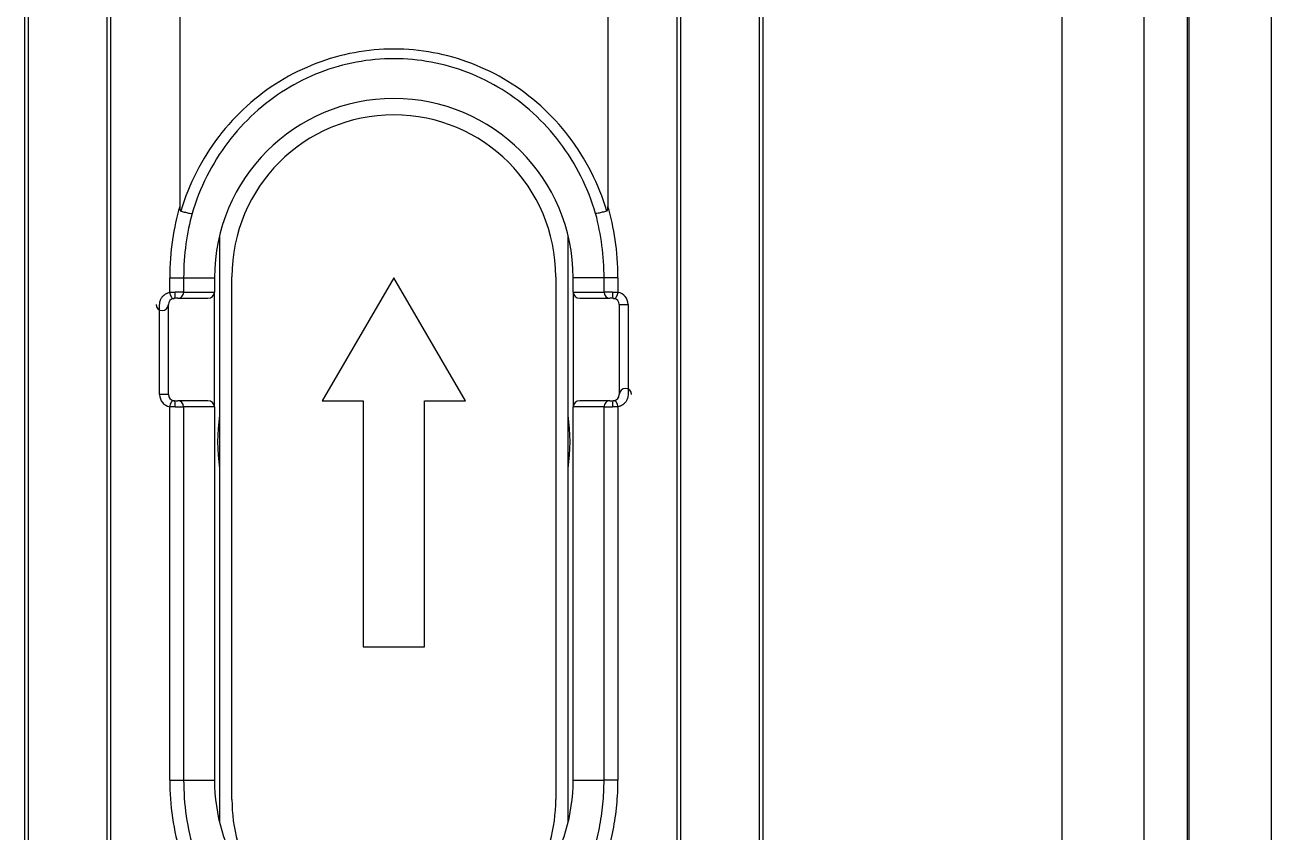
# Model space of a CAD drawing. Header units: millimetres. Extents: x 176 to 2516, y 143 to 1610.
# Drawn here: x 2164.2 to 2225, y 564.7 to 604.1 of the extents above; entities that cross this region are included whole.
import ezdxf

# ---------------------------------------------------------------- set-up
doc = ezdxf.new("R2010")
doc.units = ezdxf.units.MM
doc.layers.add('Widoczne (ISO)', color=7, linetype='Continuous', lineweight=25)

msp = doc.modelspace()

# ---------------------------------------------------------------- linework, layer by layer
at = {"layer": 'Widoczne (ISO)'}
for p, q in [((2220.984, 335.93), (2220.984, 912.73)), ((2224.984, 910.33), (2224.984, 338.33)), ((2218.784, 909.159), (2218.784, 339.359)), ((2214.784, 341.759), (2214.784, 906.759)), ((2164.184, 543.259), (2164.184, 702.259)), ((2200.184, 702.259), (2200.184, 543.259)), ((2164.355, 544.005), (2164.355, 701.043)), ((2200.014, 701.043), (2200.014, 544.005)), ((2171.738, 671.628), (2171.738, 595.238)), ((2192.631, 671.628), (2192.631, 595.238)), ((2168.184, 669.612), (2168.184, 560.759)), ((2168.358, 669.612), (2168.358, 560.759)), ((2196.011, 560.759), (2196.011, 669.612)), ((2196.184, 560.759), (2196.184, 669.612)), ((2220.902, 491.534), (2220.902, 654.33)), ((2177.462, 601.259), (2177.462, 601.259)), ((2186.907, 601.259), (2186.907, 601.259)), ((2173.684, 593.835), (2173.684, 565.182)), ((2190.684, 565.182), (2190.684, 593.835)), ((2171.248, 591.049), (2171.248, 591.759)), ((2171.248, 591.759), (2171.928, 591.759)), ((2171.928, 591.759), (2173.434, 591.759)), ((2171.928, 591.759), (2171.928, 591.059)), ((2173.434, 591.759), (2173.434, 591.059)), ((2174.284, 566.309), (2174.284, 591.809)), ((2182.184, 591.759), (2178.684, 585.759)), ((2185.684, 585.759), (2182.184, 591.759)), ((2190.084, 591.809), (2190.084, 566.309)), ((2190.934, 591.059), (2190.934, 591.759)), ((2192.441, 591.759), (2190.934, 591.759)), ((2192.441, 591.059), (2192.441, 591.759)), ((2193.12, 591.759), (2193.12, 591.049)), ((2171.928, 591.059), (2171.522, 591.059)), ((2171.928, 591.059), (2173.434, 591.059)), ((2173.434, 585.459), (2173.434, 591.059)), ((2190.934, 591.059), (2192.441, 591.059)), ((2190.934, 591.059), (2190.934, 585.459)), ((2192.847, 591.059), (2192.441, 591.059)), ((2170.758, 586.059), (2170.758, 590.459)), ((2171.184, 586.059), (2171.184, 590.459)), ((2171.647, 590.759), (2171.484, 590.759)), ((2171.647, 590.759), (2173.114, 590.759)), ((2191.255, 590.759), (2192.722, 590.759)), ((2192.884, 590.759), (2192.722, 590.759)), ((2193.184, 590.459), (2193.611, 590.459)), ((2193.184, 590.459), (2193.184, 586.059)), ((2193.611, 590.459), (2193.611, 586.059)), ((2171.184, 586.059), (2170.758, 586.059)), ((2171.484, 585.759), (2171.647, 585.759)), ((2173.114, 585.759), (2171.647, 585.759)), ((2178.684, 585.759), (2180.684, 585.759)), ((2180.684, 585.759), (2180.684, 573.759)), ((2183.684, 585.759), (2185.684, 585.759)), ((2183.684, 573.759), (2183.684, 585.759)), ((2192.722, 585.759), (2191.255, 585.759)), ((2192.722, 585.759), (2192.884, 585.759)), ((2171.248, 567.259), (2171.248, 585.469)), ((2171.522, 585.459), (2171.928, 585.459)), ((2171.928, 585.459), (2171.928, 567.259)), ((2173.434, 585.459), (2171.928, 585.459)), ((2173.434, 585.459), (2173.434, 567.259)), ((2192.441, 585.459), (2190.934, 585.459)), ((2190.934, 567.259), (2190.934, 585.459)), ((2192.441, 585.459), (2192.847, 585.459)), ((2192.441, 567.259), (2192.441, 585.459)), ((2193.12, 585.469), (2193.12, 567.259)), ((2180.684, 573.759), (2183.684, 573.759)), ((2171.928, 567.259), (2173.434, 567.259)), ((2190.934, 567.259), (2192.441, 567.259)), ((2193.12, 567.259), (2192.441, 567.259))]:
    msp.add_line(p, q, dxfattribs=at)
for centre, radius, start, end in [((2182.184, 591.759), 8.75, 0, 180), ((2182.184, 591.809), 7.9, 0, 180), ((2170.884, 590.459), 0.3, 180, 360), ((2193.484, 586.059), 0.3, 360, 180), ((2182.184, 583.759), 8.6, 171.25399, 188.74601), ((2182.184, 583.759), 8.6, 351.25399, 8.74601), ((2182.184, 567.259), 8.75, 180, 244.89934), ((2182.184, 567.259), 8.75, 295.10066, 0), ((2182.184, 566.309), 7.9, 180, 210.14031), ((2182.184, 566.309), 7.9, 329.85969, 0)]:
    msp.add_arc(centre, radius, start, end, dxfattribs=at)
for centre, major_axis, ratio, start_param, end_param in [((2181.268, 591.895), (-1.602, 11.542), 0.958062, 4.568499, 4.840473), ((2192.909, 591.759), (-0.5, 0), 0.00001, 4.264851, 5.906108), ((2171.375, 591.049), (0.055, -0.295), 0.416784, 4.635329, 6.283185), ((2171.484, 591.059), (0, -0.3), 0.123861, 6.283184, 7.853982), ((2171.647, 591.059), (0, -0.3), 0.936329, 6.283184, 7.853982), ((2173.114, 591.059), (0.32, 0), 0.936329, 4.712389, 6.283185), ((2191.255, 591.059), (-0.32, 0), 0.936329, 0, 1.570796), ((2192.722, 591.059), (0, -0.3), 0.936329, 4.712389, 6.283185), ((2192.884, 591.059), (0, -0.3), 0.123862, 4.712388, 6.283185), ((2192.994, 591.049), (-0.055, -0.295), 0.416784, 0.000001, 1.647855), ((2193.011, 590.459), (0.437, -0.411), 0.999663, 0.755189, 2.143215), ((2171.484, 590.459), (0.3, 0), 0.999977, 1.754281, 3.141705), ((2192.884, 590.459), (0.3, 0), 0.99997, 0.000109, 1.387859), ((2171.357, 586.058), (0.437, -0.411), 0.999663, 3.896782, 5.284808), ((2171.484, 586.059), (0.3, 0), 0.99997, 3.141701, 4.529452), ((2171.375, 585.469), (0.055, 0.295), 0.416784, 0.000001, 1.647855), ((2171.484, 585.459), (0, 0.3), 0.123862, 4.712388, 6.283185), ((2171.647, 585.459), (0, 0.3), 0.936329, 4.712389, 6.283185), ((2173.114, 585.459), (0.32, 0), 0.936329, 0, 1.570796), ((2191.255, 585.459), (-0.32, 0), 0.936329, 4.712389, 6.283185), ((2192.722, 585.459), (0, 0.3), 0.936329, 6.283184, 7.853982), ((2192.884, 585.459), (0, 0.3), 0.123861, 6.283184, 7.853982), ((2192.884, 586.059), (0.3, 0), 0.999977, 4.895874, 6.283298), ((2192.994, 585.469), (-0.055, 0.295), 0.416784, 4.635329, 6.283185), ((2171.46, 567.259), (0.5, 0), 0.00001, 4.267728, 5.910761)]:
    msp.add_ellipse(centre, major_axis=major_axis, ratio=ratio, start_param=start_param, end_param=end_param, dxfattribs=at)
for points in [[(2192.574, 595.016), (2192.376, 595.681), (2191.87, 596.948), (2190.774, 598.692), (2189.392, 600.19), (2187.779, 601.395), (2185.999, 602.271), (2184.116, 602.8), (2182.184, 602.977), (2180.252, 602.8), (2178.368, 602.271), (2176.589, 601.395), (2174.976, 600.189), (2173.594, 598.691), (2172.499, 596.947), (2171.993, 595.681), (2171.795, 595.016)], [(2171.738, 595.238), (2171.591, 594.727), (2171.349, 593.642), (2171.248, 592.41), (2171.248, 591.759)], [(2171.738, 595.238), (2171.738, 595.222), (2171.739, 595.19), (2171.742, 595.146), (2171.747, 595.105), (2171.755, 595.069), (2171.77, 595.032), (2171.786, 595.019), (2171.795, 595.016)], [(2192.574, 595.016), (2192.583, 595.019), (2192.599, 595.032), (2192.614, 595.069), (2192.622, 595.105), (2192.627, 595.146), (2192.63, 595.19), (2192.631, 595.222), (2192.631, 595.238)], [(2193.12, 591.759), (2193.12, 592.414), (2193.019, 593.65), (2192.776, 594.731), (2192.631, 595.238)], [(2172.338, 594.891), (2172.215, 594.429), (2172.011, 593.443), (2171.928, 592.338), (2171.928, 591.759)]]:
    msp.add_open_spline(points, degree=3, dxfattribs=at)
for points, knots in [([(2192.03, 594.891), (2191.845, 595.52), (2191.604, 596.129), (2191.31, 596.711), (2191.017, 597.293), (2190.672, 597.848), (2190.281, 598.364), (2189.89, 598.88), (2189.454, 599.358), (2188.981, 599.79), (2188.508, 600.221), (2187.999, 600.606), (2187.463, 600.938), (2186.927, 601.27), (2186.365, 601.55), (2185.786, 601.774), (2185.207, 601.998), (2184.612, 602.168), (2184.009, 602.28), (2183.406, 602.393), (2182.795, 602.449), (2182.184, 602.449), (2181.573, 602.449), (2180.963, 602.393), (2180.36, 602.28), (2179.756, 602.167), (2179.161, 601.998), (2178.582, 601.774), (2178.003, 601.549), (2177.441, 601.27), (2176.905, 600.937), (2176.37, 600.605), (2175.86, 600.221), (2175.388, 599.79), (2174.915, 599.358), (2174.478, 598.88), (2174.088, 598.364), (2173.697, 597.848), (2173.351, 597.293), (2173.058, 596.711), (2172.765, 596.129), (2172.524, 595.52), (2172.338, 594.891)], [0, 0, 0, 0, 0.071429, 0.071429, 0.071429, 0.142857, 0.142857, 0.142857, 0.214286, 0.214286, 0.214286, 0.285714, 0.285714, 0.285714, 0.357143, 0.357143, 0.357143, 0.428571, 0.428571, 0.428571, 0.5, 0.5, 0.5, 0.571429, 0.571429, 0.571429, 0.642857, 0.642857, 0.642857, 0.714286, 0.714286, 0.714286, 0.785714, 0.785714, 0.785714, 0.857143, 0.857143, 0.857143, 0.928571, 0.928571, 0.928571, 1, 1, 1, 1]), ([(2171.795, 595.016), (2171.868, 594.995), (2171.944, 594.973), (2172.016, 594.955), (2172.088, 594.937), (2172.155, 594.922), (2172.211, 594.911), (2172.267, 594.9), (2172.311, 594.893), (2172.338, 594.891)], [0, 0, 0, 0, 0.333333, 0.333333, 0.333333, 0.666667, 0.666667, 0.666667, 1, 1, 1, 1]), ([(2192.574, 595.016), (2192.501, 594.995), (2192.424, 594.973), (2192.353, 594.955), (2192.281, 594.937), (2192.213, 594.922), (2192.158, 594.911), (2192.102, 594.9), (2192.058, 594.893), (2192.03, 594.891)], [0, 0, 0, 0, 0.333333, 0.333333, 0.333333, 0.666667, 0.666667, 0.666667, 1, 1, 1, 1]), ([(2170.758, 590.459), (2170.758, 590.483), (2170.759, 590.506), (2170.762, 590.53), (2170.762, 590.531), (2170.762, 590.532), (2170.762, 590.533), (2170.765, 590.556), (2170.769, 590.577), (2170.774, 590.599), (2170.775, 590.601), (2170.775, 590.603), (2170.776, 590.604), (2170.781, 590.626), (2170.788, 590.648), (2170.796, 590.67), (2170.797, 590.672), (2170.798, 590.675), (2170.799, 590.677), (2170.807, 590.699), (2170.817, 590.721), (2170.83, 590.744), (2170.831, 590.746), (2170.833, 590.749), (2170.834, 590.752), (2170.847, 590.774), (2170.861, 590.797), (2170.878, 590.819), (2170.881, 590.823), (2170.883, 590.826), (2170.886, 590.83), (2170.903, 590.851), (2170.922, 590.873), (2170.944, 590.893), (2170.948, 590.897), (2170.952, 590.901), (2170.956, 590.904), (2170.978, 590.924), (2171.001, 590.942), (2171.027, 590.959), (2171.033, 590.963), (2171.038, 590.967), (2171.044, 590.97), (2171.07, 590.986), (2171.098, 591.001), (2171.128, 591.013), (2171.136, 591.016), (2171.143, 591.019), (2171.151, 591.022), (2171.181, 591.033), (2171.214, 591.042), (2171.248, 591.049)], [0, 0, 0, 0, 0.1111111, 0.1111111, 0.1111111, 0.1169779, 0.1169779, 0.1169779, 0.2222222, 0.2222222, 0.2222222, 0.2305133, 0.2305133, 0.2305133, 0.3333333, 0.3333333, 0.3333333, 0.3440004, 0.3440004, 0.3440004, 0.4444444, 0.4444444, 0.4444444, 0.4574493, 0.4574493, 0.4574493, 0.5555556, 0.5555556, 0.5555556, 0.5708985, 0.5708985, 0.5708985, 0.6666667, 0.6666667, 0.6666667, 0.6844484, 0.6844484, 0.6844484, 0.7777778, 0.7777778, 0.7777778, 0.7979802, 0.7979802, 0.7979802, 0.8888889, 0.8888889, 0.8888889, 0.9114601, 0.9114601, 0.9114601, 0.9999987, 0.9999987, 0.9999987, 0.9999987]), ([(2171.248, 591.049), (2171.265, 591.05), (2171.281, 591.051), (2171.298, 591.052), (2171.315, 591.053), (2171.332, 591.054), (2171.349, 591.055), (2171.367, 591.055), (2171.385, 591.056), (2171.403, 591.057), (2171.421, 591.057), (2171.44, 591.058), (2171.46, 591.058), (2171.48, 591.058), (2171.5, 591.059), (2171.522, 591.059)], [0, 0, 0, 0, 0.2, 0.2, 0.2, 0.4, 0.4, 0.4, 0.6, 0.6, 0.6, 0.8, 0.8, 0.8, 1, 1, 1, 1]), ([(2192.847, 591.059), (2192.876, 591.059), (2192.903, 591.058), (2192.93, 591.058), (2192.956, 591.057), (2192.981, 591.056), (2193.004, 591.055), (2193.027, 591.054), (2193.047, 591.053), (2193.067, 591.052), (2193.086, 591.051), (2193.104, 591.05), (2193.12, 591.049)], [0, 0, 0, 0, 0.25, 0.25, 0.25, 0.5, 0.5, 0.5, 0.75, 0.75, 0.75, 1, 1, 1, 1]), ([(2171.43, 590.754), (2171.433, 590.754), (2171.436, 590.755), (2171.44, 590.755), (2171.443, 590.756), (2171.446, 590.756), (2171.45, 590.757), (2171.451, 590.757), (2171.451, 590.757), (2171.452, 590.757), (2171.455, 590.757), (2171.458, 590.757), (2171.461, 590.758), (2171.462, 590.758), (2171.463, 590.758), (2171.464, 590.758), (2171.467, 590.758), (2171.469, 590.758), (2171.472, 590.758), (2171.474, 590.758), (2171.476, 590.759), (2171.478, 590.759), (2171.48, 590.759), (2171.482, 590.759), (2171.484, 590.759)], [0, 0, 0, 0, 0.2, 0.2, 0.2, 0.4, 0.4, 0.4, 0.431304, 0.431304, 0.431304, 0.6, 0.6, 0.6, 0.661908, 0.661908, 0.661908, 0.8, 0.8, 0.8, 0.892248, 0.892248, 0.892248, 1, 1, 1, 1]), ([(2192.884, 590.759), (2192.89, 590.759), (2192.896, 590.758), (2192.901, 590.758), (2192.906, 590.758), (2192.911, 590.757), (2192.916, 590.757), (2192.92, 590.757), (2192.924, 590.756), (2192.928, 590.755), (2192.932, 590.755), (2192.936, 590.754), (2192.939, 590.754)], [0.0000015, 0.0000015, 0.0000015, 0.0000015, 0.25, 0.25, 0.25, 0.5, 0.5, 0.5, 0.75, 0.75, 0.75, 0.9999919, 0.9999919, 0.9999919, 0.9999919]), ([(2171.484, 585.759), (2171.479, 585.759), (2171.473, 585.759), (2171.468, 585.759), (2171.463, 585.759), (2171.458, 585.76), (2171.453, 585.76), (2171.448, 585.761), (2171.444, 585.761), (2171.441, 585.762), (2171.437, 585.762), (2171.433, 585.763), (2171.43, 585.764)], [0.0000015, 0.0000015, 0.0000015, 0.0000015, 0.25, 0.25, 0.25, 0.5, 0.5, 0.5, 0.75, 0.75, 0.75, 0.9999919, 0.9999919, 0.9999919, 0.9999919]), ([(2192.939, 585.764), (2192.936, 585.763), (2192.932, 585.763), (2192.929, 585.762), (2192.926, 585.761), (2192.922, 585.761), (2192.919, 585.761), (2192.918, 585.761), (2192.918, 585.761), (2192.917, 585.76), (2192.914, 585.76), (2192.911, 585.76), (2192.908, 585.76), (2192.907, 585.76), (2192.906, 585.759), (2192.905, 585.759), (2192.902, 585.759), (2192.899, 585.759), (2192.897, 585.759), (2192.895, 585.759), (2192.893, 585.759), (2192.891, 585.759), (2192.889, 585.759), (2192.887, 585.759), (2192.884, 585.759)], [0, 0, 0, 0, 0.2, 0.2, 0.2, 0.4, 0.4, 0.4, 0.431304, 0.431304, 0.431304, 0.6, 0.6, 0.6, 0.661908, 0.661908, 0.661908, 0.8, 0.8, 0.8, 0.892248, 0.892248, 0.892248, 1, 1, 1, 1]), ([(2193.611, 586.059), (2193.611, 586.035), (2193.61, 586.011), (2193.607, 585.988), (2193.607, 585.986), (2193.607, 585.985), (2193.607, 585.984), (2193.604, 585.962), (2193.6, 585.94), (2193.594, 585.918), (2193.594, 585.916), (2193.594, 585.915), (2193.593, 585.913), (2193.588, 585.891), (2193.581, 585.869), (2193.573, 585.847), (2193.572, 585.845), (2193.571, 585.843), (2193.57, 585.84), (2193.562, 585.819), (2193.551, 585.796), (2193.539, 585.774), (2193.538, 585.771), (2193.536, 585.768), (2193.534, 585.765), (2193.522, 585.743), (2193.507, 585.72), (2193.491, 585.698), (2193.488, 585.695), (2193.485, 585.691), (2193.483, 585.688), (2193.466, 585.666), (2193.446, 585.645), (2193.425, 585.624), (2193.421, 585.62), (2193.417, 585.617), (2193.413, 585.613), (2193.391, 585.593), (2193.367, 585.575), (2193.342, 585.558), (2193.336, 585.554), (2193.33, 585.551), (2193.325, 585.547), (2193.299, 585.531), (2193.271, 585.517), (2193.241, 585.504), (2193.233, 585.501), (2193.225, 585.498), (2193.218, 585.495), (2193.187, 585.484), (2193.155, 585.475), (2193.12, 585.469)], [0, 0, 0, 0, 0.1111111, 0.1111111, 0.1111111, 0.1169779, 0.1169779, 0.1169779, 0.2222222, 0.2222222, 0.2222222, 0.2305133, 0.2305133, 0.2305133, 0.3333333, 0.3333333, 0.3333333, 0.3440004, 0.3440004, 0.3440004, 0.4444444, 0.4444444, 0.4444444, 0.4574493, 0.4574493, 0.4574493, 0.5555556, 0.5555556, 0.5555556, 0.5708985, 0.5708985, 0.5708985, 0.6666667, 0.6666667, 0.6666667, 0.6844484, 0.6844484, 0.6844484, 0.7777778, 0.7777778, 0.7777778, 0.7979802, 0.7979802, 0.7979802, 0.8888889, 0.8888889, 0.8888889, 0.9114601, 0.9114601, 0.9114601, 0.9999987, 0.9999987, 0.9999987, 0.9999987]), ([(2171.522, 585.459), (2171.493, 585.459), (2171.466, 585.459), (2171.439, 585.46), (2171.413, 585.46), (2171.387, 585.461), (2171.365, 585.462), (2171.342, 585.463), (2171.321, 585.464), (2171.302, 585.465), (2171.283, 585.466), (2171.265, 585.467), (2171.248, 585.469)], [0, 0, 0, 0, 0.25, 0.25, 0.25, 0.5, 0.5, 0.5, 0.75, 0.75, 0.75, 1, 1, 1, 1]), ([(2193.12, 585.469), (2193.104, 585.467), (2193.087, 585.466), (2193.071, 585.465), (2193.054, 585.464), (2193.037, 585.463), (2193.019, 585.463), (2193.002, 585.462), (2192.984, 585.461), (2192.966, 585.461), (2192.947, 585.46), (2192.928, 585.459), (2192.909, 585.459), (2192.889, 585.459), (2192.868, 585.459), (2192.847, 585.459)], [0, 0, 0, 0, 0.2, 0.2, 0.2, 0.4, 0.4, 0.4, 0.6, 0.6, 0.6, 0.8, 0.8, 0.8, 1, 1, 1, 1]), ([(2171.248, 567.259), (2171.248, 566.644), (2171.338, 565.421), (2171.607, 564.205), (2171.791, 563.6)], [0, 0, 0, 0, 0.5, 0.999998, 0.999998, 0.999998, 0.999998]), ([(2171.928, 567.259), (2171.928, 566.674), (2172.012, 565.5), (2172.27, 564.334), (2172.443, 563.759)], [0.0000243, 0.0000243, 0.0000243, 0.0000243, 0.5, 1, 1, 1, 1]), ([(2191.926, 563.759), (2192.041, 564.142), (2192.137, 564.529), (2192.213, 564.918), (2192.29, 565.306), (2192.347, 565.697), (2192.384, 566.088), (2192.422, 566.479), (2192.441, 566.869), (2192.441, 567.259)], [0, 0, 0, 0, 0.3333333, 0.3333333, 0.3333333, 0.6666667, 0.6666667, 0.6666667, 0.999979, 0.999979, 0.999979, 0.999979]), ([(2192.578, 563.6), (2192.7, 564.002), (2192.901, 564.808), (2193.081, 566.034), (2193.12, 566.85), (2193.12, 567.259)], [0.0000024, 0.0000024, 0.0000024, 0.0000024, 0.3333333, 0.6666667, 1, 1, 1, 1])]:
    msp.add_open_spline(points, degree=3, knots=knots, dxfattribs=at)

doc.saveas('drawing.dxf')
